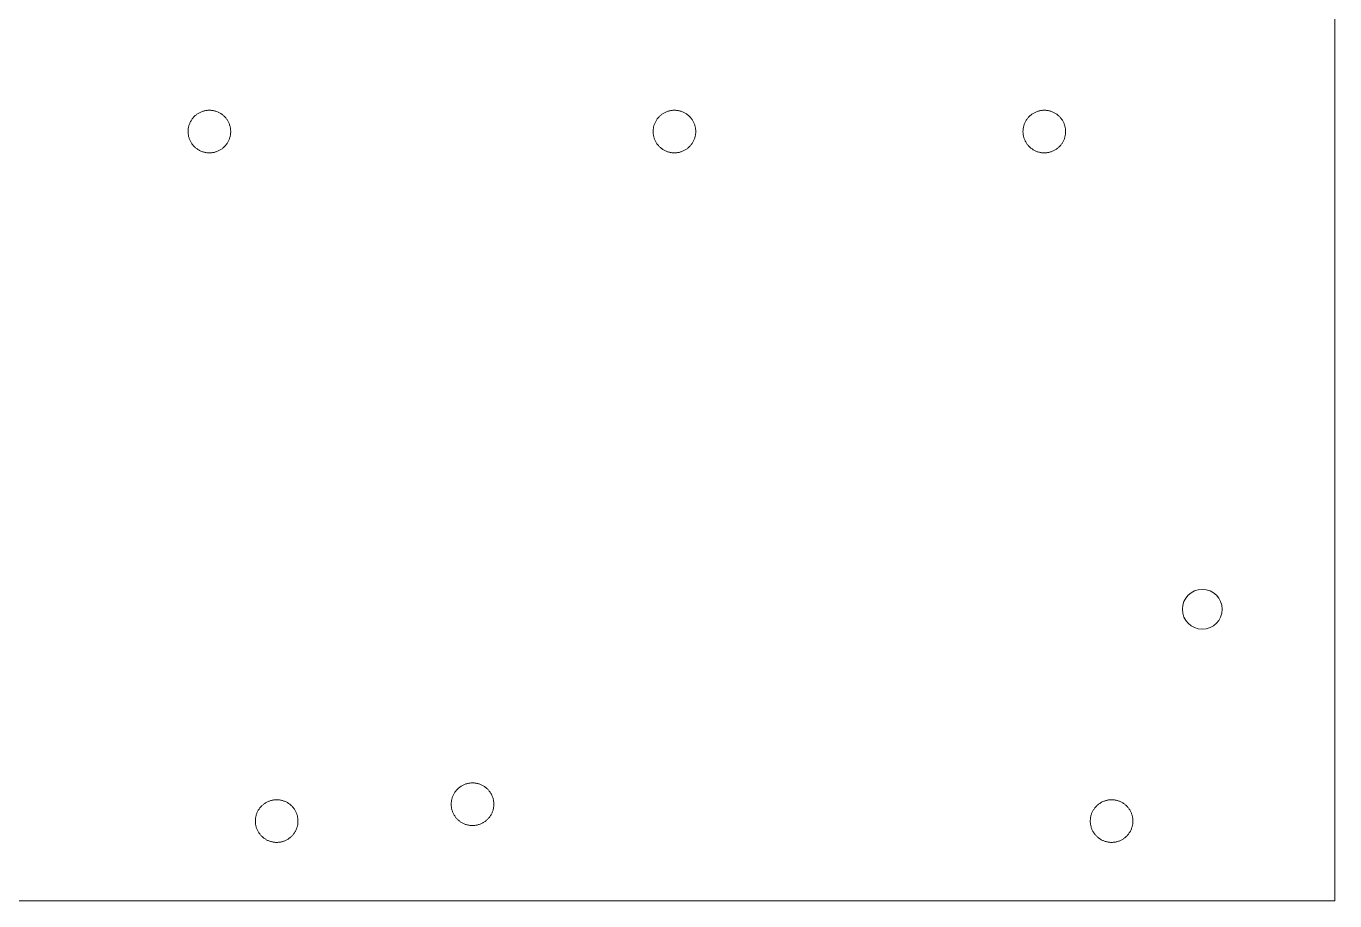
# Model space of a CAD drawing. Header units: millimetres. Extents: x -28 to 169, y 45 to 177.
# Drawn here: x 70.3 to 169, y 45 to 111 of the extents above; entities that cross this region are included whole.
import ezdxf

# ---------------------------------------------------------------- set-up
doc = ezdxf.new("R2010")
doc.units = ezdxf.units.MM
doc.layers.get('0').update_dxf_attribs({"lineweight": 0, "true_color": 0xffffff})

msp = doc.modelspace()

# ---------------------------------------------------------------- linework, layer by layer
for p, q in [((169, 177), (169, 47)), ((82.614, 103.716), (82.592, 103.665)), ((82.638, 103.766), (82.614, 103.716)), ((82.664, 103.815), (82.638, 103.766)), ((82.691, 103.864), (82.664, 103.815)), ((82.72, 103.912), (82.691, 103.864)), ((82.751, 103.958), (82.72, 103.912)), ((82.783, 104.003), (82.751, 103.958)), ((82.817, 104.048), (82.783, 104.003)), ((82.852, 104.091), (82.817, 104.048)), ((82.889, 104.133), (82.852, 104.091)), ((82.927, 104.173), (82.889, 104.133)), ((82.967, 104.212), (82.927, 104.173)), ((83.008, 104.25), (82.967, 104.212)), ((83.05, 104.286), (83.008, 104.25)), ((83.094, 104.321), (83.05, 104.286)), ((83.138, 104.355), (83.094, 104.321)), ((83.184, 104.386), (83.138, 104.355)), ((83.231, 104.416), (83.184, 104.386)), ((83.279, 104.445), (83.231, 104.416)), ((83.328, 104.472), (83.279, 104.445)), ((83.377, 104.497), (83.328, 104.472)), ((83.428, 104.52), (83.377, 104.497)), ((83.479, 104.542), (83.428, 104.52)), ((83.531, 104.562), (83.479, 104.542)), ((83.584, 104.58), (83.531, 104.562)), ((83.637, 104.596), (83.584, 104.58)), ((83.691, 104.61), (83.637, 104.596)), ((83.746, 104.623), (83.691, 104.61)), ((83.8, 104.633), (83.746, 104.623)), ((83.855, 104.642), (83.8, 104.633)), ((83.911, 104.649), (83.855, 104.642)), ((83.966, 104.653), (83.911, 104.649)), ((84.022, 104.656), (83.966, 104.653)), ((84.078, 104.657), (84.022, 104.656)), ((84.134, 104.656), (84.078, 104.657)), ((84.19, 104.653), (84.134, 104.656)), ((84.246, 104.649), (84.19, 104.653)), ((84.301, 104.642), (84.246, 104.649)), ((84.357, 104.633), (84.301, 104.642)), ((84.412, 104.622), (84.357, 104.633)), ((84.467, 104.61), (84.412, 104.622)), ((84.521, 104.595), (84.467, 104.61)), ((84.575, 104.579), (84.521, 104.595)), ((84.628, 104.56), (84.575, 104.579)), ((84.68, 104.54), (84.628, 104.56)), ((84.732, 104.518), (84.68, 104.54)), ((84.783, 104.495), (84.732, 104.518)), ((84.833, 104.469), (84.783, 104.495)), ((84.882, 104.442), (84.833, 104.469)), ((84.93, 104.413), (84.882, 104.442)), ((84.977, 104.382), (84.93, 104.413)), ((85.023, 104.35), (84.977, 104.382)), ((85.068, 104.316), (85.023, 104.35)), ((85.111, 104.281), (85.068, 104.316)), ((85.154, 104.244), (85.111, 104.281)), ((85.195, 104.206), (85.154, 104.244)), ((85.234, 104.166), (85.195, 104.206)), ((85.273, 104.125), (85.234, 104.166)), ((85.309, 104.083), (85.273, 104.125)), ((85.345, 104.039), (85.309, 104.083)), ((85.379, 103.994), (85.345, 104.039)), ((85.411, 103.948), (85.379, 103.994)), ((85.441, 103.901), (85.411, 103.948)), ((85.47, 103.853), (85.441, 103.901)), ((85.497, 103.804), (85.47, 103.853)), ((85.523, 103.754), (85.497, 103.804)), ((85.547, 103.703), (85.523, 103.754)), ((85.569, 103.652), (85.547, 103.703)), ((117.705, 103.716), (117.683, 103.665)), ((117.729, 103.766), (117.705, 103.716)), ((117.755, 103.815), (117.729, 103.766)), ((117.782, 103.864), (117.755, 103.815)), ((117.811, 103.912), (117.782, 103.864)), ((117.842, 103.958), (117.811, 103.912)), ((117.874, 104.003), (117.842, 103.958)), ((117.908, 104.048), (117.874, 104.003)), ((117.943, 104.091), (117.908, 104.048)), ((117.98, 104.133), (117.943, 104.091)), ((118.018, 104.173), (117.98, 104.133)), ((118.058, 104.212), (118.018, 104.173)), ((118.099, 104.25), (118.058, 104.212)), ((118.141, 104.286), (118.099, 104.25)), ((118.185, 104.321), (118.141, 104.286)), ((118.229, 104.355), (118.185, 104.321)), ((118.275, 104.386), (118.229, 104.355)), ((118.322, 104.416), (118.275, 104.386)), ((118.37, 104.445), (118.322, 104.416)), ((118.419, 104.472), (118.37, 104.445)), ((118.468, 104.497), (118.419, 104.472)), ((118.519, 104.52), (118.468, 104.497)), ((118.57, 104.542), (118.519, 104.52)), ((118.622, 104.562), (118.57, 104.542)), ((118.675, 104.58), (118.622, 104.562)), ((118.729, 104.596), (118.675, 104.58)), ((118.782, 104.61), (118.729, 104.596)), ((118.837, 104.623), (118.782, 104.61)), ((118.891, 104.633), (118.837, 104.623)), ((118.946, 104.642), (118.891, 104.633)), ((119.002, 104.649), (118.946, 104.642)), ((119.057, 104.653), (119.002, 104.649)), ((119.113, 104.656), (119.057, 104.653)), ((119.169, 104.657), (119.113, 104.656)), ((119.225, 104.656), (119.169, 104.657)), ((119.281, 104.653), (119.225, 104.656)), ((119.337, 104.649), (119.281, 104.653)), ((119.392, 104.642), (119.337, 104.649)), ((119.448, 104.633), (119.392, 104.642)), ((119.503, 104.622), (119.448, 104.633)), ((119.558, 104.61), (119.503, 104.622)), ((119.612, 104.595), (119.558, 104.61)), ((119.666, 104.579), (119.612, 104.595)), ((119.719, 104.56), (119.666, 104.579)), ((119.771, 104.54), (119.719, 104.56)), ((119.823, 104.518), (119.771, 104.54)), ((119.874, 104.495), (119.823, 104.518)), ((119.924, 104.469), (119.874, 104.495)), ((119.973, 104.442), (119.924, 104.469)), ((120.021, 104.413), (119.973, 104.442)), ((120.068, 104.382), (120.021, 104.413)), ((120.114, 104.35), (120.068, 104.382)), ((120.159, 104.316), (120.114, 104.35)), ((120.202, 104.281), (120.159, 104.316)), ((120.245, 104.244), (120.202, 104.281)), ((120.286, 104.206), (120.245, 104.244)), ((120.325, 104.166), (120.286, 104.206)), ((120.364, 104.125), (120.325, 104.166)), ((120.4, 104.083), (120.364, 104.125)), ((120.436, 104.039), (120.4, 104.083)), ((120.47, 103.994), (120.436, 104.039)), ((120.502, 103.948), (120.47, 103.994)), ((120.532, 103.901), (120.502, 103.948)), ((120.561, 103.853), (120.532, 103.901)), ((120.588, 103.804), (120.561, 103.853)), ((120.614, 103.754), (120.588, 103.804)), ((120.638, 103.703), (120.614, 103.754)), ((120.66, 103.652), (120.638, 103.703)), ((145.614, 103.716), (145.592, 103.665)), ((145.638, 103.766), (145.614, 103.716)), ((145.664, 103.815), (145.638, 103.766)), ((145.691, 103.864), (145.664, 103.815)), ((145.72, 103.912), (145.691, 103.864)), ((145.751, 103.958), (145.72, 103.912)), ((145.783, 104.003), (145.751, 103.958)), ((145.817, 104.048), (145.783, 104.003)), ((145.852, 104.091), (145.817, 104.048)), ((145.889, 104.133), (145.852, 104.091)), ((145.927, 104.173), (145.889, 104.133)), ((145.967, 104.212), (145.927, 104.173)), ((146.008, 104.25), (145.967, 104.212)), ((146.05, 104.286), (146.008, 104.25)), ((146.094, 104.321), (146.05, 104.286)), ((146.138, 104.355), (146.094, 104.321)), ((146.184, 104.386), (146.138, 104.355)), ((146.231, 104.416), (146.184, 104.386)), ((146.279, 104.445), (146.231, 104.416)), ((146.328, 104.472), (146.279, 104.445)), ((146.377, 104.497), (146.328, 104.472)), ((146.428, 104.52), (146.377, 104.497)), ((146.479, 104.542), (146.428, 104.52)), ((146.531, 104.562), (146.479, 104.542)), ((146.584, 104.58), (146.531, 104.562)), ((146.637, 104.596), (146.584, 104.58)), ((146.691, 104.61), (146.637, 104.596)), ((146.746, 104.623), (146.691, 104.61)), ((146.8, 104.633), (146.746, 104.623)), ((146.855, 104.642), (146.8, 104.633)), ((146.911, 104.649), (146.855, 104.642)), ((146.966, 104.653), (146.911, 104.649)), ((147.022, 104.656), (146.966, 104.653)), ((147.078, 104.657), (147.022, 104.656)), ((147.134, 104.656), (147.078, 104.657)), ((147.19, 104.653), (147.134, 104.656)), ((147.246, 104.649), (147.19, 104.653)), ((147.301, 104.642), (147.246, 104.649)), ((147.357, 104.633), (147.301, 104.642)), ((147.412, 104.622), (147.357, 104.633)), ((147.467, 104.61), (147.412, 104.622)), ((147.521, 104.595), (147.467, 104.61)), ((147.575, 104.579), (147.521, 104.595)), ((147.628, 104.56), (147.575, 104.579)), ((147.68, 104.54), (147.628, 104.56)), ((147.732, 104.518), (147.68, 104.54)), ((147.783, 104.495), (147.732, 104.518)), ((147.833, 104.469), (147.783, 104.495)), ((147.882, 104.442), (147.833, 104.469)), ((147.93, 104.413), (147.882, 104.442)), ((147.977, 104.382), (147.93, 104.413)), ((148.023, 104.35), (147.977, 104.382)), ((148.068, 104.316), (148.023, 104.35)), ((148.111, 104.281), (148.068, 104.316)), ((148.154, 104.244), (148.111, 104.281)), ((148.195, 104.206), (148.154, 104.244)), ((148.234, 104.166), (148.195, 104.206)), ((148.273, 104.125), (148.234, 104.166)), ((148.309, 104.083), (148.273, 104.125)), ((148.345, 104.039), (148.309, 104.083)), ((148.379, 103.994), (148.345, 104.039)), ((148.411, 103.948), (148.379, 103.994)), ((148.441, 103.901), (148.411, 103.948)), ((148.47, 103.853), (148.441, 103.901)), ((148.497, 103.804), (148.47, 103.853)), ((148.523, 103.754), (148.497, 103.804)), ((148.547, 103.703), (148.523, 103.754)), ((148.569, 103.652), (148.547, 103.703)), ((82.471, 103.123), (82.47, 103.068)), ((82.47, 103.068), (82.47, 103.012)), ((82.47, 103.012), (82.472, 102.956)), ((82.475, 103.179), (82.471, 103.123)), ((82.472, 102.956), (82.476, 102.901)), ((82.48, 103.235), (82.475, 103.179)), ((82.476, 102.901), (82.482, 102.845)), ((82.488, 103.29), (82.48, 103.235)), ((82.482, 102.845), (82.49, 102.79)), ((82.497, 103.345), (82.488, 103.29)), ((82.49, 102.79), (82.5, 102.735)), ((82.508, 103.399), (82.497, 103.345)), ((82.5, 102.735), (82.512, 102.681)), ((82.521, 103.453), (82.508, 103.399)), ((82.536, 103.507), (82.521, 103.453)), ((82.553, 103.56), (82.536, 103.507)), ((82.571, 103.613), (82.553, 103.56)), ((82.592, 103.665), (82.571, 103.613)), ((85.589, 103.599), (85.569, 103.652)), ((85.607, 103.546), (85.589, 103.599)), ((85.623, 103.492), (85.607, 103.546)), ((85.638, 103.438), (85.623, 103.492)), ((85.651, 103.384), (85.638, 103.438)), ((85.639, 102.663), (85.651, 102.717)), ((85.661, 103.328), (85.651, 103.384)), ((85.651, 102.717), (85.662, 102.772)), ((85.67, 103.273), (85.661, 103.328)), ((85.662, 102.772), (85.67, 102.827)), ((85.677, 103.217), (85.67, 103.273)), ((85.67, 102.827), (85.677, 102.882)), ((85.682, 103.161), (85.677, 103.217)), ((85.677, 102.882), (85.682, 102.938)), ((85.685, 103.105), (85.682, 103.161)), ((85.682, 102.938), (85.685, 102.994)), ((85.686, 103.049), (85.685, 103.105)), ((85.685, 102.994), (85.686, 103.049)), ((117.562, 103.123), (117.561, 103.068)), ((117.561, 103.068), (117.561, 103.012)), ((117.561, 103.012), (117.563, 102.956)), ((117.566, 103.179), (117.562, 103.123)), ((117.563, 102.956), (117.567, 102.901)), ((117.571, 103.235), (117.566, 103.179)), ((117.567, 102.901), (117.573, 102.845)), ((117.579, 103.29), (117.571, 103.235)), ((117.573, 102.845), (117.581, 102.79)), ((117.588, 103.345), (117.579, 103.29)), ((117.581, 102.79), (117.591, 102.735)), ((117.599, 103.399), (117.588, 103.345)), ((117.591, 102.735), (117.603, 102.681)), ((117.612, 103.453), (117.599, 103.399)), ((117.627, 103.507), (117.612, 103.453)), ((117.644, 103.56), (117.627, 103.507)), ((117.662, 103.613), (117.644, 103.56)), ((117.683, 103.665), (117.662, 103.613)), ((120.68, 103.599), (120.66, 103.652)), ((120.698, 103.546), (120.68, 103.599)), ((120.714, 103.492), (120.698, 103.546)), ((120.729, 103.438), (120.714, 103.492)), ((120.742, 103.384), (120.729, 103.438)), ((120.73, 102.663), (120.742, 102.717)), ((120.752, 103.328), (120.742, 103.384)), ((120.742, 102.717), (120.753, 102.772)), ((120.761, 103.273), (120.752, 103.328)), ((120.753, 102.772), (120.761, 102.827)), ((120.768, 103.217), (120.761, 103.273)), ((120.761, 102.827), (120.768, 102.882)), ((120.773, 103.161), (120.768, 103.217)), ((120.768, 102.882), (120.773, 102.938)), ((120.776, 103.105), (120.773, 103.161)), ((120.773, 102.938), (120.776, 102.994)), ((120.777, 103.049), (120.776, 103.105)), ((120.776, 102.994), (120.777, 103.049)), ((145.471, 103.123), (145.47, 103.068)), ((145.47, 103.068), (145.47, 103.012)), ((145.47, 103.012), (145.472, 102.956)), ((145.475, 103.179), (145.471, 103.123)), ((145.472, 102.956), (145.476, 102.901)), ((145.48, 103.235), (145.475, 103.179)), ((145.476, 102.901), (145.482, 102.845)), ((145.488, 103.29), (145.48, 103.235)), ((145.482, 102.845), (145.49, 102.79)), ((145.497, 103.345), (145.488, 103.29)), ((145.49, 102.79), (145.5, 102.735)), ((145.508, 103.399), (145.497, 103.345)), ((145.5, 102.735), (145.512, 102.681)), ((145.521, 103.453), (145.508, 103.399)), ((145.536, 103.507), (145.521, 103.453)), ((145.553, 103.56), (145.536, 103.507)), ((145.571, 103.613), (145.553, 103.56)), ((145.592, 103.665), (145.571, 103.613)), ((148.589, 103.599), (148.569, 103.652)), ((148.607, 103.546), (148.589, 103.599)), ((148.623, 103.492), (148.607, 103.546)), ((148.638, 103.438), (148.623, 103.492)), ((148.651, 103.384), (148.638, 103.438)), ((148.639, 102.663), (148.651, 102.717)), ((148.661, 103.328), (148.651, 103.384)), ((148.651, 102.717), (148.662, 102.772)), ((148.67, 103.273), (148.661, 103.328)), ((148.662, 102.772), (148.67, 102.827)), ((148.677, 103.217), (148.67, 103.273)), ((148.67, 102.827), (148.677, 102.882)), ((148.682, 103.161), (148.677, 103.217)), ((148.677, 102.882), (148.682, 102.938)), ((148.685, 103.105), (148.682, 103.161)), ((148.682, 102.938), (148.685, 102.994)), ((148.686, 103.049), (148.685, 103.105)), ((148.685, 102.994), (148.686, 103.049)), ((82.512, 102.681), (82.526, 102.627)), ((82.526, 102.627), (82.541, 102.574)), ((82.541, 102.574), (82.559, 102.521)), ((82.559, 102.521), (82.578, 102.468)), ((82.578, 102.468), (82.599, 102.417)), ((82.599, 102.417), (82.622, 102.366)), ((82.622, 102.366), (82.646, 102.316)), ((82.646, 102.316), (82.673, 102.267)), ((82.673, 102.267), (82.701, 102.219)), ((82.701, 102.219), (82.73, 102.171)), ((82.73, 102.171), (82.761, 102.125)), ((82.761, 102.125), (82.794, 102.08)), ((82.794, 102.08), (82.829, 102.036)), ((82.829, 102.036), (82.864, 101.994)), ((82.864, 101.994), (82.902, 101.952)), ((82.902, 101.952), (82.94, 101.912)), ((82.94, 101.912), (82.981, 101.873)), ((82.981, 101.873), (83.022, 101.836)), ((83.022, 101.836), (83.065, 101.8)), ((83.065, 101.8), (83.108, 101.766)), ((83.108, 101.766), (83.154, 101.733)), ((83.154, 101.733), (83.2, 101.702)), ((84.94, 101.692), (84.986, 101.723)), ((84.986, 101.723), (85.032, 101.755)), ((85.032, 101.755), (85.076, 101.789)), ((85.076, 101.789), (85.119, 101.824)), ((85.119, 101.824), (85.161, 101.861)), ((85.161, 101.861), (85.201, 101.899)), ((85.201, 101.899), (85.241, 101.939)), ((85.241, 101.939), (85.278, 101.98)), ((85.278, 101.98), (85.315, 102.022)), ((85.315, 102.022), (85.35, 102.065)), ((85.35, 102.065), (85.383, 102.11)), ((85.383, 102.11), (85.415, 102.156)), ((85.415, 102.156), (85.445, 102.203)), ((85.445, 102.203), (85.473, 102.251)), ((85.473, 102.251), (85.5, 102.299)), ((85.5, 102.299), (85.525, 102.349)), ((85.525, 102.349), (85.549, 102.4)), ((85.549, 102.4), (85.57, 102.451)), ((85.57, 102.451), (85.59, 102.503)), ((85.59, 102.503), (85.608, 102.556)), ((85.608, 102.556), (85.624, 102.609)), ((85.624, 102.609), (85.639, 102.663)), ((117.603, 102.681), (117.617, 102.627)), ((117.617, 102.627), (117.632, 102.574)), ((117.632, 102.574), (117.65, 102.521)), ((117.65, 102.521), (117.669, 102.468)), ((117.669, 102.468), (117.69, 102.417)), ((117.69, 102.417), (117.713, 102.366)), ((117.713, 102.366), (117.737, 102.316)), ((117.737, 102.316), (117.764, 102.267)), ((117.764, 102.267), (117.792, 102.219)), ((117.792, 102.219), (117.821, 102.171)), ((117.821, 102.171), (117.853, 102.125)), ((117.853, 102.125), (117.885, 102.08)), ((117.885, 102.08), (117.92, 102.036)), ((117.92, 102.036), (117.955, 101.994)), ((117.955, 101.994), (117.993, 101.952)), ((117.993, 101.952), (118.032, 101.912)), ((118.032, 101.912), (118.072, 101.873)), ((118.072, 101.873), (118.113, 101.836)), ((118.113, 101.836), (118.156, 101.8)), ((118.156, 101.8), (118.2, 101.766)), ((118.2, 101.766), (118.245, 101.733)), ((118.245, 101.733), (118.291, 101.702)), ((120.031, 101.692), (120.077, 101.723)), ((120.077, 101.723), (120.123, 101.755)), ((120.123, 101.755), (120.167, 101.789)), ((120.167, 101.789), (120.21, 101.824)), ((120.21, 101.824), (120.252, 101.861)), ((120.252, 101.861), (120.292, 101.899)), ((120.292, 101.899), (120.332, 101.939)), ((120.332, 101.939), (120.369, 101.98)), ((120.369, 101.98), (120.406, 102.022)), ((120.406, 102.022), (120.441, 102.065)), ((120.441, 102.065), (120.474, 102.11)), ((120.474, 102.11), (120.506, 102.156)), ((120.506, 102.156), (120.536, 102.203)), ((120.536, 102.203), (120.564, 102.251)), ((120.564, 102.251), (120.591, 102.299)), ((120.591, 102.299), (120.616, 102.349)), ((120.616, 102.349), (120.64, 102.4)), ((120.64, 102.4), (120.661, 102.451)), ((120.661, 102.451), (120.681, 102.503)), ((120.681, 102.503), (120.699, 102.556)), ((120.699, 102.556), (120.715, 102.609)), ((120.715, 102.609), (120.73, 102.663)), ((145.512, 102.681), (145.526, 102.627)), ((145.526, 102.627), (145.541, 102.574)), ((145.541, 102.574), (145.559, 102.521)), ((145.559, 102.521), (145.578, 102.468)), ((145.578, 102.468), (145.599, 102.417)), ((145.599, 102.417), (145.622, 102.366)), ((145.622, 102.366), (145.646, 102.316)), ((145.646, 102.316), (145.673, 102.267)), ((145.673, 102.267), (145.701, 102.219)), ((145.701, 102.219), (145.73, 102.171)), ((145.73, 102.171), (145.761, 102.125)), ((145.761, 102.125), (145.794, 102.08)), ((145.794, 102.08), (145.829, 102.036)), ((145.829, 102.036), (145.864, 101.994)), ((145.864, 101.994), (145.902, 101.952)), ((145.902, 101.952), (145.94, 101.912)), ((145.94, 101.912), (145.981, 101.873)), ((145.981, 101.873), (146.022, 101.836)), ((146.022, 101.836), (146.065, 101.8)), ((146.065, 101.8), (146.108, 101.766)), ((146.108, 101.766), (146.154, 101.733)), ((146.154, 101.733), (146.2, 101.702)), ((147.94, 101.692), (147.986, 101.723)), ((147.986, 101.723), (148.032, 101.755)), ((148.032, 101.755), (148.076, 101.789)), ((148.076, 101.789), (148.119, 101.824)), ((148.119, 101.824), (148.161, 101.861)), ((148.161, 101.861), (148.201, 101.899)), ((148.201, 101.899), (148.241, 101.939)), ((148.241, 101.939), (148.278, 101.98)), ((148.278, 101.98), (148.315, 102.022)), ((148.315, 102.022), (148.35, 102.065)), ((148.35, 102.065), (148.383, 102.11)), ((148.383, 102.11), (148.415, 102.156)), ((148.415, 102.156), (148.445, 102.203)), ((148.445, 102.203), (148.473, 102.251)), ((148.473, 102.251), (148.5, 102.299)), ((148.5, 102.299), (148.525, 102.349)), ((148.525, 102.349), (148.549, 102.4)), ((148.549, 102.4), (148.57, 102.451)), ((148.57, 102.451), (148.59, 102.503)), ((148.59, 102.503), (148.608, 102.556)), ((148.608, 102.556), (148.624, 102.609)), ((148.624, 102.609), (148.639, 102.663)), ((83.2, 101.702), (83.247, 101.672)), ((83.247, 101.672), (83.295, 101.644)), ((83.295, 101.644), (83.344, 101.618)), ((83.344, 101.618), (83.394, 101.594)), ((83.394, 101.594), (83.445, 101.571)), ((83.445, 101.571), (83.497, 101.55)), ((83.497, 101.55), (83.549, 101.53)), ((83.549, 101.53), (83.602, 101.513)), ((83.602, 101.513), (83.655, 101.498)), ((83.655, 101.498), (83.709, 101.484)), ((83.709, 101.484), (83.764, 101.472)), ((83.764, 101.472), (83.819, 101.462)), ((83.819, 101.462), (83.874, 101.454)), ((83.874, 101.454), (83.929, 101.448)), ((83.929, 101.448), (83.985, 101.444)), ((83.985, 101.444), (84.04, 101.442)), ((84.04, 101.442), (84.096, 101.441)), ((84.096, 101.441), (84.152, 101.443)), ((84.152, 101.443), (84.207, 101.446)), ((84.207, 101.446), (84.263, 101.452)), ((84.263, 101.452), (84.318, 101.459)), ((84.318, 101.459), (84.373, 101.469)), ((84.373, 101.469), (84.428, 101.48)), ((84.428, 101.48), (84.482, 101.493)), ((84.482, 101.493), (84.535, 101.508)), ((84.535, 101.508), (84.589, 101.524)), ((84.589, 101.524), (84.641, 101.543)), ((84.641, 101.543), (84.693, 101.564)), ((84.693, 101.564), (84.744, 101.586)), ((84.744, 101.586), (84.794, 101.61)), ((84.794, 101.61), (84.844, 101.635)), ((84.844, 101.635), (84.892, 101.663)), ((84.892, 101.663), (84.94, 101.692)), ((118.291, 101.702), (118.338, 101.672)), ((118.338, 101.672), (118.386, 101.644)), ((118.386, 101.644), (118.435, 101.618)), ((118.435, 101.618), (118.485, 101.594)), ((118.485, 101.594), (118.536, 101.571)), ((118.536, 101.571), (118.588, 101.55)), ((118.588, 101.55), (118.64, 101.53)), ((118.64, 101.53), (118.693, 101.513)), ((118.693, 101.513), (118.746, 101.498)), ((118.746, 101.498), (118.8, 101.484)), ((118.8, 101.484), (118.855, 101.472)), ((118.855, 101.472), (118.91, 101.462)), ((118.91, 101.462), (118.965, 101.454)), ((118.965, 101.454), (119.02, 101.448)), ((119.02, 101.448), (119.076, 101.444)), ((119.076, 101.444), (119.131, 101.442)), ((119.131, 101.442), (119.187, 101.441)), ((119.187, 101.441), (119.243, 101.443)), ((119.243, 101.443), (119.298, 101.446)), ((119.298, 101.446), (119.354, 101.452)), ((119.354, 101.452), (119.409, 101.459)), ((119.409, 101.459), (119.464, 101.469)), ((119.464, 101.469), (119.519, 101.48)), ((119.519, 101.48), (119.573, 101.493)), ((119.573, 101.493), (119.627, 101.508)), ((119.627, 101.508), (119.68, 101.524)), ((119.68, 101.524), (119.732, 101.543)), ((119.732, 101.543), (119.784, 101.564)), ((119.784, 101.564), (119.835, 101.586)), ((119.835, 101.586), (119.885, 101.61)), ((119.885, 101.61), (119.935, 101.635)), ((119.935, 101.635), (119.983, 101.663)), ((119.983, 101.663), (120.031, 101.692)), ((146.2, 101.702), (146.247, 101.672)), ((146.247, 101.672), (146.295, 101.644)), ((146.295, 101.644), (146.344, 101.618)), ((146.344, 101.618), (146.394, 101.594)), ((146.394, 101.594), (146.445, 101.571)), ((146.445, 101.571), (146.497, 101.55)), ((146.497, 101.55), (146.549, 101.53)), ((146.549, 101.53), (146.602, 101.513)), ((146.602, 101.513), (146.655, 101.498)), ((146.655, 101.498), (146.709, 101.484)), ((146.709, 101.484), (146.764, 101.472)), ((146.764, 101.472), (146.819, 101.462)), ((146.819, 101.462), (146.874, 101.454)), ((146.874, 101.454), (146.929, 101.448)), ((146.929, 101.448), (146.985, 101.444)), ((146.985, 101.444), (147.04, 101.442)), ((147.04, 101.442), (147.096, 101.441)), ((147.096, 101.441), (147.152, 101.443)), ((147.152, 101.443), (147.207, 101.446)), ((147.207, 101.446), (147.263, 101.452)), ((147.263, 101.452), (147.318, 101.459)), ((147.318, 101.459), (147.373, 101.469)), ((147.373, 101.469), (147.428, 101.48)), ((147.428, 101.48), (147.482, 101.493)), ((147.482, 101.493), (147.535, 101.508)), ((147.535, 101.508), (147.589, 101.524)), ((147.589, 101.524), (147.641, 101.543)), ((147.641, 101.543), (147.693, 101.564)), ((147.693, 101.564), (147.744, 101.586)), ((147.744, 101.586), (147.794, 101.61)), ((147.794, 101.61), (147.844, 101.635)), ((147.844, 101.635), (147.892, 101.663)), ((147.892, 101.663), (147.94, 101.692)), ((102.709, 53.33), (102.673, 53.287)), ((102.746, 53.372), (102.709, 53.33)), ((102.784, 53.412), (102.746, 53.372)), ((102.823, 53.451), (102.784, 53.412)), ((102.864, 53.489), (102.823, 53.451)), ((102.907, 53.525), (102.864, 53.489)), ((102.95, 53.56), (102.907, 53.525)), ((102.995, 53.594), (102.95, 53.56)), ((103.041, 53.625), (102.995, 53.594)), ((103.087, 53.656), (103.041, 53.625)), ((103.135, 53.684), (103.087, 53.656)), ((103.184, 53.711), (103.135, 53.684)), ((103.234, 53.736), (103.184, 53.711)), ((103.284, 53.759), (103.234, 53.736)), ((103.336, 53.781), (103.284, 53.759)), ((103.388, 53.801), (103.336, 53.781)), ((103.441, 53.819), (103.388, 53.801)), ((103.494, 53.835), (103.441, 53.819)), ((103.548, 53.849), (103.494, 53.835)), ((103.602, 53.862), (103.548, 53.849)), ((103.657, 53.872), (103.602, 53.862)), ((103.712, 53.881), (103.657, 53.872)), ((103.767, 53.888), (103.712, 53.881)), ((103.823, 53.893), (103.767, 53.888)), ((103.878, 53.895), (103.823, 53.893)), ((103.934, 53.896), (103.878, 53.895)), ((103.99, 53.895), (103.934, 53.896)), ((104.046, 53.893), (103.99, 53.895)), ((104.102, 53.888), (104.046, 53.893)), ((104.158, 53.881), (104.102, 53.888)), ((104.213, 53.872), (104.158, 53.881)), ((104.268, 53.861), (104.213, 53.872)), ((104.323, 53.849), (104.268, 53.861)), ((104.377, 53.834), (104.323, 53.849)), ((104.431, 53.818), (104.377, 53.834)), ((104.484, 53.799), (104.431, 53.818)), ((104.536, 53.779), (104.484, 53.799)), ((104.588, 53.757), (104.536, 53.779)), ((104.639, 53.734), (104.588, 53.757)), ((104.689, 53.708), (104.639, 53.734)), ((104.738, 53.681), (104.689, 53.708)), ((104.786, 53.652), (104.738, 53.681)), ((104.833, 53.622), (104.786, 53.652)), ((104.879, 53.589), (104.833, 53.622)), ((104.924, 53.556), (104.879, 53.589)), ((104.968, 53.52), (104.924, 53.556)), ((105.01, 53.483), (104.968, 53.52)), ((105.051, 53.445), (105.01, 53.483)), ((105.091, 53.405), (105.051, 53.445)), ((105.129, 53.364), (105.091, 53.405)), ((105.166, 53.322), (105.129, 53.364)), ((88.262, 52.356), (88.217, 52.324)), ((88.309, 52.386), (88.262, 52.356)), ((88.357, 52.415), (88.309, 52.386)), ((88.406, 52.441), (88.357, 52.415)), ((88.456, 52.466), (88.406, 52.441)), ((88.506, 52.49), (88.456, 52.466)), ((88.558, 52.511), (88.506, 52.49)), ((88.61, 52.531), (88.558, 52.511)), ((88.662, 52.549), (88.61, 52.531)), ((88.716, 52.565), (88.662, 52.549)), ((88.77, 52.58), (88.716, 52.565)), ((88.824, 52.592), (88.77, 52.58)), ((88.879, 52.603), (88.824, 52.592)), ((88.934, 52.611), (88.879, 52.603)), ((88.989, 52.618), (88.934, 52.611)), ((89.044, 52.623), (88.989, 52.618)), ((89.1, 52.626), (89.044, 52.623)), ((89.156, 52.627), (89.1, 52.626)), ((89.212, 52.626), (89.156, 52.627)), ((89.268, 52.623), (89.212, 52.626)), ((89.324, 52.618), (89.268, 52.623)), ((89.38, 52.611), (89.324, 52.618)), ((89.435, 52.602), (89.38, 52.611)), ((89.49, 52.592), (89.435, 52.602)), ((89.545, 52.579), (89.49, 52.592)), ((89.599, 52.565), (89.545, 52.579)), ((89.653, 52.548), (89.599, 52.565)), ((89.706, 52.53), (89.653, 52.548)), ((89.758, 52.51), (89.706, 52.53)), ((89.81, 52.488), (89.758, 52.51)), ((89.861, 52.464), (89.81, 52.488)), ((89.911, 52.439), (89.861, 52.464)), ((89.96, 52.411), (89.911, 52.439)), ((90.008, 52.383), (89.96, 52.411)), ((90.055, 52.352), (90.008, 52.383)), ((90.101, 52.32), (90.055, 52.352)), ((102.328, 52.363), (102.326, 52.307)), ((102.331, 52.418), (102.328, 52.363)), ((102.337, 52.474), (102.331, 52.418)), ((102.344, 52.529), (102.337, 52.474)), ((102.353, 52.584), (102.344, 52.529)), ((102.364, 52.638), (102.353, 52.584)), ((102.378, 52.693), (102.364, 52.638)), ((102.392, 52.746), (102.378, 52.693)), ((102.409, 52.799), (102.392, 52.746)), ((102.428, 52.852), (102.409, 52.799)), ((102.448, 52.904), (102.428, 52.852)), ((102.471, 52.955), (102.448, 52.904)), ((102.494, 53.005), (102.471, 52.955)), ((102.52, 53.055), (102.494, 53.005)), ((102.548, 53.103), (102.52, 53.055)), ((102.577, 53.151), (102.548, 53.103)), ((102.607, 53.197), (102.577, 53.151)), ((102.64, 53.243), (102.607, 53.197)), ((102.673, 53.287), (102.64, 53.243)), ((105.201, 53.278), (105.166, 53.322)), ((105.235, 53.234), (105.201, 53.278)), ((105.267, 53.188), (105.235, 53.234)), ((105.298, 53.14), (105.267, 53.188)), ((105.327, 53.092), (105.298, 53.14)), ((105.354, 53.043), (105.327, 53.092)), ((105.379, 52.993), (105.354, 53.043)), ((105.403, 52.942), (105.379, 52.993)), ((105.425, 52.891), (105.403, 52.942)), ((105.445, 52.838), (105.425, 52.891)), ((105.463, 52.785), (105.445, 52.838)), ((105.48, 52.732), (105.463, 52.785)), ((105.494, 52.677), (105.48, 52.732)), ((105.507, 52.623), (105.494, 52.677)), ((105.518, 52.568), (105.507, 52.623)), ((105.526, 52.512), (105.518, 52.568)), ((105.533, 52.456), (105.526, 52.512)), ((105.538, 52.401), (105.533, 52.456)), ((105.541, 52.344), (105.538, 52.401)), ((105.542, 52.288), (105.541, 52.344)), ((151.262, 52.356), (151.217, 52.324)), ((151.309, 52.386), (151.262, 52.356)), ((151.357, 52.415), (151.309, 52.386)), ((151.406, 52.441), (151.357, 52.415)), ((151.456, 52.466), (151.406, 52.441)), ((151.506, 52.49), (151.456, 52.466)), ((151.558, 52.511), (151.506, 52.49)), ((151.61, 52.531), (151.558, 52.511)), ((151.662, 52.549), (151.61, 52.531)), ((151.716, 52.565), (151.662, 52.549)), ((151.77, 52.58), (151.716, 52.565)), ((151.824, 52.592), (151.77, 52.58)), ((151.879, 52.603), (151.824, 52.592)), ((151.934, 52.611), (151.879, 52.603)), ((151.989, 52.618), (151.934, 52.611)), ((152.044, 52.623), (151.989, 52.618)), ((152.1, 52.626), (152.044, 52.623)), ((152.156, 52.627), (152.1, 52.626)), ((152.212, 52.626), (152.156, 52.627)), ((152.268, 52.623), (152.212, 52.626)), ((152.324, 52.618), (152.268, 52.623)), ((152.38, 52.611), (152.324, 52.618)), ((152.435, 52.602), (152.38, 52.611)), ((152.49, 52.592), (152.435, 52.602)), ((152.545, 52.579), (152.49, 52.592)), ((152.599, 52.565), (152.545, 52.579)), ((152.653, 52.548), (152.599, 52.565)), ((152.706, 52.53), (152.653, 52.548)), ((152.758, 52.51), (152.706, 52.53)), ((152.81, 52.488), (152.758, 52.51)), ((152.861, 52.464), (152.81, 52.488)), ((152.911, 52.439), (152.861, 52.464)), ((152.96, 52.411), (152.911, 52.439)), ((153.008, 52.383), (152.96, 52.411)), ((153.055, 52.352), (153.008, 52.383)), ((153.101, 52.32), (153.055, 52.352)), ((87.586, 51.369), (87.575, 51.314)), ((87.599, 51.423), (87.586, 51.369)), ((87.614, 51.477), (87.599, 51.423)), ((87.631, 51.53), (87.614, 51.477)), ((87.65, 51.582), (87.631, 51.53)), ((87.67, 51.634), (87.65, 51.582)), ((87.692, 51.685), (87.67, 51.634)), ((87.716, 51.736), (87.692, 51.685)), ((87.742, 51.785), (87.716, 51.736)), ((87.769, 51.834), (87.742, 51.785)), ((87.798, 51.881), (87.769, 51.834)), ((87.829, 51.928), (87.798, 51.881)), ((87.861, 51.973), (87.829, 51.928)), ((87.895, 52.017), (87.861, 51.973)), ((87.931, 52.06), (87.895, 52.017)), ((87.967, 52.102), (87.931, 52.06)), ((88.006, 52.143), (87.967, 52.102)), ((88.045, 52.182), (88.006, 52.143)), ((88.086, 52.22), (88.045, 52.182)), ((88.128, 52.256), (88.086, 52.22)), ((88.172, 52.291), (88.128, 52.256)), ((88.217, 52.324), (88.172, 52.291)), ((90.146, 52.286), (90.101, 52.32)), ((90.189, 52.251), (90.146, 52.286)), ((90.232, 52.214), (90.189, 52.251)), ((90.273, 52.176), (90.232, 52.214)), ((90.313, 52.136), (90.273, 52.176)), ((90.351, 52.095), (90.313, 52.136)), ((90.388, 52.052), (90.351, 52.095)), ((90.423, 52.009), (90.388, 52.052)), ((90.457, 51.964), (90.423, 52.009)), ((90.489, 51.918), (90.457, 51.964)), ((90.52, 51.871), (90.489, 51.918)), ((90.548, 51.823), (90.52, 51.871)), ((90.576, 51.774), (90.548, 51.823)), ((90.601, 51.724), (90.576, 51.774)), ((90.625, 51.673), (90.601, 51.724)), ((90.647, 51.621), (90.625, 51.673)), ((90.667, 51.569), (90.647, 51.621)), ((90.685, 51.516), (90.667, 51.569)), ((90.702, 51.462), (90.685, 51.516)), ((90.716, 51.408), (90.702, 51.462)), ((90.729, 51.353), (90.716, 51.408)), ((90.739, 51.298), (90.729, 51.353)), ((102.326, 52.307), (102.326, 52.251)), ((102.326, 52.251), (102.329, 52.196)), ((102.329, 52.196), (102.333, 52.14)), ((102.333, 52.14), (102.339, 52.085)), ((102.339, 52.085), (102.347, 52.029)), ((102.347, 52.029), (102.357, 51.975)), ((102.357, 51.975), (102.369, 51.92)), ((102.369, 51.92), (102.382, 51.866)), ((102.382, 51.866), (102.398, 51.813)), ((102.398, 51.813), (102.415, 51.76)), ((102.415, 51.76), (102.434, 51.707)), ((102.434, 51.707), (102.456, 51.656)), ((102.456, 51.656), (102.478, 51.605)), ((102.478, 51.605), (102.503, 51.555)), ((102.503, 51.555), (102.529, 51.506)), ((102.529, 51.506), (102.557, 51.458)), ((102.557, 51.458), (102.587, 51.41)), ((102.587, 51.41), (102.618, 51.364)), ((102.618, 51.364), (102.651, 51.319)), ((105.206, 51.304), (105.239, 51.349)), ((105.239, 51.349), (105.271, 51.395)), ((105.271, 51.395), (105.301, 51.442)), ((105.301, 51.442), (105.33, 51.49)), ((105.33, 51.49), (105.357, 51.538)), ((105.357, 51.538), (105.382, 51.588)), ((105.382, 51.588), (105.405, 51.639)), ((105.405, 51.639), (105.427, 51.69)), ((105.427, 51.69), (105.447, 51.742)), ((105.447, 51.742), (105.465, 51.795)), ((105.465, 51.795), (105.481, 51.848)), ((105.481, 51.848), (105.495, 51.902)), ((105.495, 51.902), (105.507, 51.956)), ((105.507, 51.956), (105.518, 52.011)), ((105.518, 52.011), (105.527, 52.066)), ((105.527, 52.066), (105.533, 52.121)), ((105.533, 52.121), (105.538, 52.177)), ((105.538, 52.177), (105.541, 52.233)), ((105.541, 52.233), (105.542, 52.288)), ((150.586, 51.369), (150.575, 51.314)), ((150.599, 51.423), (150.586, 51.369)), ((150.614, 51.477), (150.599, 51.423)), ((150.631, 51.53), (150.614, 51.477)), ((150.65, 51.582), (150.631, 51.53)), ((150.67, 51.634), (150.65, 51.582)), ((150.692, 51.685), (150.67, 51.634)), ((150.716, 51.736), (150.692, 51.685)), ((150.742, 51.785), (150.716, 51.736)), ((150.769, 51.834), (150.742, 51.785)), ((150.798, 51.881), (150.769, 51.834)), ((150.829, 51.928), (150.798, 51.881)), ((150.861, 51.973), (150.829, 51.928)), ((150.895, 52.017), (150.861, 51.973)), ((150.931, 52.06), (150.895, 52.017)), ((150.967, 52.102), (150.931, 52.06)), ((151.006, 52.143), (150.967, 52.102)), ((151.045, 52.182), (151.006, 52.143)), ((151.086, 52.22), (151.045, 52.182)), ((151.128, 52.256), (151.086, 52.22)), ((151.172, 52.291), (151.128, 52.256)), ((151.217, 52.324), (151.172, 52.291)), ((153.146, 52.286), (153.101, 52.32)), ((153.189, 52.251), (153.146, 52.286)), ((153.232, 52.214), (153.189, 52.251)), ((153.273, 52.176), (153.232, 52.214)), ((153.313, 52.136), (153.273, 52.176)), ((153.351, 52.095), (153.313, 52.136)), ((153.388, 52.052), (153.351, 52.095)), ((153.423, 52.009), (153.388, 52.052)), ((153.457, 51.964), (153.423, 52.009)), ((153.489, 51.918), (153.457, 51.964)), ((153.52, 51.871), (153.489, 51.918)), ((153.548, 51.823), (153.52, 51.871)), ((153.576, 51.774), (153.548, 51.823)), ((153.601, 51.724), (153.576, 51.774)), ((153.625, 51.673), (153.601, 51.724)), ((153.647, 51.621), (153.625, 51.673)), ((153.667, 51.569), (153.647, 51.621)), ((153.685, 51.516), (153.667, 51.569)), ((153.702, 51.462), (153.685, 51.516)), ((153.716, 51.408), (153.702, 51.462)), ((153.729, 51.353), (153.716, 51.408)), ((153.739, 51.298), (153.729, 51.353)), ((87.549, 51.093), (87.548, 51.037)), ((87.548, 51.037), (87.548, 50.982)), ((87.548, 50.982), (87.55, 50.926)), ((87.553, 51.149), (87.549, 51.093)), ((87.55, 50.926), (87.555, 50.87)), ((87.558, 51.204), (87.553, 51.149)), ((87.555, 50.87), (87.561, 50.815)), ((87.566, 51.259), (87.558, 51.204)), ((87.561, 50.815), (87.569, 50.76)), ((87.575, 51.314), (87.566, 51.259)), ((87.569, 50.76), (87.579, 50.705)), ((87.579, 50.705), (87.59, 50.651)), ((87.59, 50.651), (87.604, 50.597)), ((87.604, 50.597), (87.62, 50.543)), ((87.62, 50.543), (87.637, 50.49)), ((87.637, 50.49), (87.656, 50.438)), ((87.656, 50.438), (87.677, 50.386)), ((87.677, 50.386), (87.7, 50.335)), ((90.603, 50.319), (90.627, 50.369)), ((90.627, 50.369), (90.648, 50.421)), ((90.648, 50.421), (90.668, 50.473)), ((90.668, 50.473), (90.686, 50.525)), ((90.686, 50.525), (90.702, 50.579)), ((90.702, 50.579), (90.717, 50.633)), ((90.717, 50.633), (90.729, 50.687)), ((90.729, 50.687), (90.74, 50.742)), ((90.748, 51.243), (90.739, 51.298)), ((90.74, 50.742), (90.748, 50.797)), ((90.755, 51.187), (90.748, 51.243)), ((90.748, 50.797), (90.755, 50.852)), ((90.76, 51.131), (90.755, 51.187)), ((90.755, 50.852), (90.76, 50.907)), ((90.763, 51.075), (90.76, 51.131)), ((90.76, 50.907), (90.763, 50.963)), ((90.764, 51.019), (90.763, 51.075)), ((90.763, 50.963), (90.764, 51.019)), ((102.651, 51.319), (102.685, 51.275)), ((102.685, 51.275), (102.721, 51.233)), ((102.721, 51.233), (102.758, 51.191)), ((102.758, 51.191), (102.797, 51.151)), ((102.797, 51.151), (102.837, 51.113)), ((102.837, 51.113), (102.878, 51.075)), ((102.878, 51.075), (102.921, 51.039)), ((102.921, 51.039), (102.965, 51.005)), ((102.965, 51.005), (103.01, 50.972)), ((103.01, 50.972), (103.056, 50.941)), ((103.056, 50.941), (103.103, 50.911)), ((103.103, 50.911), (103.151, 50.883)), ((103.151, 50.883), (103.201, 50.857)), ((103.201, 50.857), (103.251, 50.833)), ((103.251, 50.833), (103.301, 50.81)), ((103.301, 50.81), (103.353, 50.789)), ((103.353, 50.789), (103.405, 50.77)), ((103.405, 50.77), (103.458, 50.752)), ((103.458, 50.752), (103.512, 50.737)), ((103.512, 50.737), (103.566, 50.723)), ((103.566, 50.723), (103.62, 50.711)), ((103.62, 50.711), (103.675, 50.701)), ((103.675, 50.701), (103.73, 50.693)), ((103.73, 50.693), (103.786, 50.687)), ((103.786, 50.687), (103.841, 50.683)), ((103.841, 50.683), (103.897, 50.681)), ((103.897, 50.681), (103.953, 50.68)), ((103.953, 50.68), (104.008, 50.682)), ((104.008, 50.682), (104.064, 50.685)), ((104.064, 50.685), (104.119, 50.691)), ((104.119, 50.691), (104.175, 50.698)), ((104.175, 50.698), (104.229, 50.708)), ((104.229, 50.708), (104.284, 50.719)), ((104.284, 50.719), (104.338, 50.732)), ((104.338, 50.732), (104.392, 50.747)), ((104.392, 50.747), (104.445, 50.764)), ((104.445, 50.764), (104.498, 50.782)), ((104.498, 50.782), (104.549, 50.803)), ((104.549, 50.803), (104.6, 50.825)), ((104.6, 50.825), (104.651, 50.849)), ((104.651, 50.849), (104.7, 50.875)), ((104.7, 50.875), (104.749, 50.902)), ((104.749, 50.902), (104.796, 50.931)), ((104.796, 50.931), (104.843, 50.962)), ((104.843, 50.962), (104.888, 50.994)), ((104.888, 50.994), (104.932, 51.028)), ((104.932, 51.028), (104.976, 51.063)), ((104.976, 51.063), (105.017, 51.1)), ((105.017, 51.1), (105.058, 51.138)), ((105.058, 51.138), (105.097, 51.178)), ((105.097, 51.178), (105.135, 51.219)), ((105.135, 51.219), (105.171, 51.261)), ((105.171, 51.261), (105.206, 51.304)), ((150.549, 51.093), (150.548, 51.037)), ((150.548, 51.037), (150.548, 50.982)), ((150.548, 50.982), (150.55, 50.926)), ((150.553, 51.149), (150.549, 51.093)), ((150.55, 50.926), (150.555, 50.87)), ((150.558, 51.204), (150.553, 51.149)), ((150.555, 50.87), (150.561, 50.815)), ((150.566, 51.259), (150.558, 51.204)), ((150.561, 50.815), (150.569, 50.76)), ((150.575, 51.314), (150.566, 51.259)), ((150.569, 50.76), (150.579, 50.705)), ((150.579, 50.705), (150.59, 50.651)), ((150.59, 50.651), (150.604, 50.597)), ((150.604, 50.597), (150.62, 50.543)), ((150.62, 50.543), (150.637, 50.49)), ((150.637, 50.49), (150.656, 50.438)), ((150.656, 50.438), (150.677, 50.386)), ((150.677, 50.386), (150.7, 50.335)), ((153.603, 50.319), (153.627, 50.369)), ((153.627, 50.369), (153.648, 50.421)), ((153.648, 50.421), (153.668, 50.473)), ((153.668, 50.473), (153.686, 50.525)), ((153.686, 50.525), (153.702, 50.579)), ((153.702, 50.579), (153.717, 50.633)), ((153.717, 50.633), (153.729, 50.687)), ((153.729, 50.687), (153.74, 50.742)), ((153.748, 51.243), (153.739, 51.298)), ((153.74, 50.742), (153.748, 50.797)), ((153.755, 51.187), (153.748, 51.243)), ((153.748, 50.797), (153.755, 50.852)), ((153.76, 51.131), (153.755, 51.187)), ((153.755, 50.852), (153.76, 50.907)), ((153.763, 51.075), (153.76, 51.131)), ((153.76, 50.907), (153.763, 50.963)), ((153.764, 51.019), (153.763, 51.075)), ((153.763, 50.963), (153.764, 51.019)), ((87.7, 50.335), (87.725, 50.285)), ((87.725, 50.285), (87.751, 50.236)), ((87.751, 50.236), (87.779, 50.188)), ((87.779, 50.188), (87.808, 50.141)), ((87.808, 50.141), (87.84, 50.095)), ((87.84, 50.095), (87.872, 50.05)), ((87.872, 50.05), (87.907, 50.006)), ((87.907, 50.006), (87.943, 49.963)), ((87.943, 49.963), (87.98, 49.922)), ((87.98, 49.922), (88.019, 49.882)), ((88.019, 49.882), (88.059, 49.843)), ((88.059, 49.843), (88.1, 49.806)), ((88.1, 49.806), (88.143, 49.77)), ((88.143, 49.77), (88.187, 49.735)), ((88.187, 49.735), (88.232, 49.703)), ((88.232, 49.703), (88.278, 49.671)), ((88.278, 49.671), (88.325, 49.642)), ((88.325, 49.642), (88.373, 49.614)), ((88.373, 49.614), (88.422, 49.588)), ((88.422, 49.588), (88.472, 49.563)), ((88.472, 49.563), (88.523, 49.54)), ((88.523, 49.54), (88.575, 49.519)), ((88.575, 49.519), (88.627, 49.5)), ((88.627, 49.5), (88.68, 49.483)), ((88.68, 49.483), (88.734, 49.467)), ((88.734, 49.467), (88.788, 49.453)), ((88.788, 49.453), (88.842, 49.442)), ((88.842, 49.442), (88.897, 49.432)), ((88.897, 49.432), (88.952, 49.424)), ((88.952, 49.424), (89.007, 49.418)), ((89.007, 49.418), (89.063, 49.413)), ((89.063, 49.413), (89.119, 49.411)), ((89.119, 49.411), (89.174, 49.411)), ((89.174, 49.411), (89.23, 49.412)), ((89.23, 49.412), (89.286, 49.416)), ((89.286, 49.416), (89.341, 49.421)), ((89.341, 49.421), (89.396, 49.429)), ((89.396, 49.429), (89.451, 49.438)), ((89.451, 49.438), (89.506, 49.449)), ((89.506, 49.449), (89.56, 49.462)), ((89.56, 49.462), (89.614, 49.477)), ((89.614, 49.477), (89.667, 49.494)), ((89.667, 49.494), (89.719, 49.513)), ((89.719, 49.513), (89.771, 49.533)), ((89.771, 49.533), (89.822, 49.555)), ((89.822, 49.555), (89.873, 49.579)), ((89.873, 49.579), (89.922, 49.605)), ((89.922, 49.605), (89.971, 49.632)), ((89.971, 49.632), (90.018, 49.661)), ((90.018, 49.661), (90.065, 49.692)), ((90.065, 49.692), (90.11, 49.724)), ((90.11, 49.724), (90.154, 49.758)), ((90.154, 49.758), (90.197, 49.794)), ((90.197, 49.794), (90.239, 49.83)), ((90.239, 49.83), (90.28, 49.869)), ((90.28, 49.869), (90.319, 49.908)), ((90.319, 49.908), (90.357, 49.949)), ((90.357, 49.949), (90.393, 49.991)), ((90.393, 49.991), (90.428, 50.035)), ((90.428, 50.035), (90.461, 50.08)), ((90.461, 50.08), (90.493, 50.125)), ((90.493, 50.125), (90.523, 50.172)), ((90.523, 50.172), (90.552, 50.22)), ((90.552, 50.22), (90.578, 50.269)), ((90.578, 50.269), (90.603, 50.319)), ((150.7, 50.335), (150.725, 50.285)), ((150.725, 50.285), (150.751, 50.236)), ((150.751, 50.236), (150.779, 50.188)), ((150.779, 50.188), (150.808, 50.141)), ((150.808, 50.141), (150.84, 50.095)), ((150.84, 50.095), (150.872, 50.05)), ((150.872, 50.05), (150.907, 50.006)), ((150.907, 50.006), (150.943, 49.963)), ((150.943, 49.963), (150.98, 49.922)), ((150.98, 49.922), (151.019, 49.882)), ((151.019, 49.882), (151.059, 49.843)), ((151.059, 49.843), (151.1, 49.806)), ((151.1, 49.806), (151.143, 49.77)), ((151.143, 49.77), (151.187, 49.735)), ((151.187, 49.735), (151.232, 49.703)), ((151.232, 49.703), (151.278, 49.671)), ((151.278, 49.671), (151.325, 49.642)), ((151.325, 49.642), (151.373, 49.614)), ((151.373, 49.614), (151.422, 49.588)), ((151.422, 49.588), (151.472, 49.563)), ((151.472, 49.563), (151.523, 49.54)), ((151.523, 49.54), (151.575, 49.519)), ((151.575, 49.519), (151.627, 49.5)), ((151.627, 49.5), (151.68, 49.483)), ((151.68, 49.483), (151.734, 49.467)), ((151.734, 49.467), (151.788, 49.453)), ((151.788, 49.453), (151.842, 49.442)), ((151.842, 49.442), (151.897, 49.432)), ((151.897, 49.432), (151.952, 49.424)), ((151.952, 49.424), (152.007, 49.418)), ((152.007, 49.418), (152.063, 49.413)), ((152.063, 49.413), (152.119, 49.411)), ((152.119, 49.411), (152.174, 49.411)), ((152.174, 49.411), (152.23, 49.412)), ((152.23, 49.412), (152.286, 49.416)), ((152.286, 49.416), (152.341, 49.421)), ((152.341, 49.421), (152.396, 49.429)), ((152.396, 49.429), (152.451, 49.438)), ((152.451, 49.438), (152.506, 49.449)), ((152.506, 49.449), (152.56, 49.462)), ((152.56, 49.462), (152.614, 49.477)), ((152.614, 49.477), (152.667, 49.494)), ((152.667, 49.494), (152.719, 49.513)), ((152.719, 49.513), (152.771, 49.533)), ((152.771, 49.533), (152.822, 49.555)), ((152.822, 49.555), (152.873, 49.579)), ((152.873, 49.579), (152.922, 49.605)), ((152.922, 49.605), (152.971, 49.632)), ((152.971, 49.632), (153.018, 49.661)), ((153.018, 49.661), (153.065, 49.692)), ((153.065, 49.692), (153.11, 49.724)), ((153.11, 49.724), (153.154, 49.758)), ((153.154, 49.758), (153.197, 49.794)), ((153.197, 49.794), (153.239, 49.83)), ((153.239, 49.83), (153.28, 49.869)), ((153.28, 49.869), (153.319, 49.908)), ((153.319, 49.908), (153.357, 49.949)), ((153.357, 49.949), (153.393, 49.991)), ((153.393, 49.991), (153.428, 50.035)), ((153.428, 50.035), (153.461, 50.08)), ((153.461, 50.08), (153.493, 50.125)), ((153.493, 50.125), (153.523, 50.172)), ((153.523, 50.172), (153.552, 50.22)), ((153.552, 50.22), (153.578, 50.269)), ((153.578, 50.269), (153.603, 50.319)), ((169, 45), (169, 47)), ((-28, 45), (169, 45))]:
    msp.add_line(p, q)
msp.add_circle((159, 67), 1.5)

doc.saveas('drawing.dxf')
